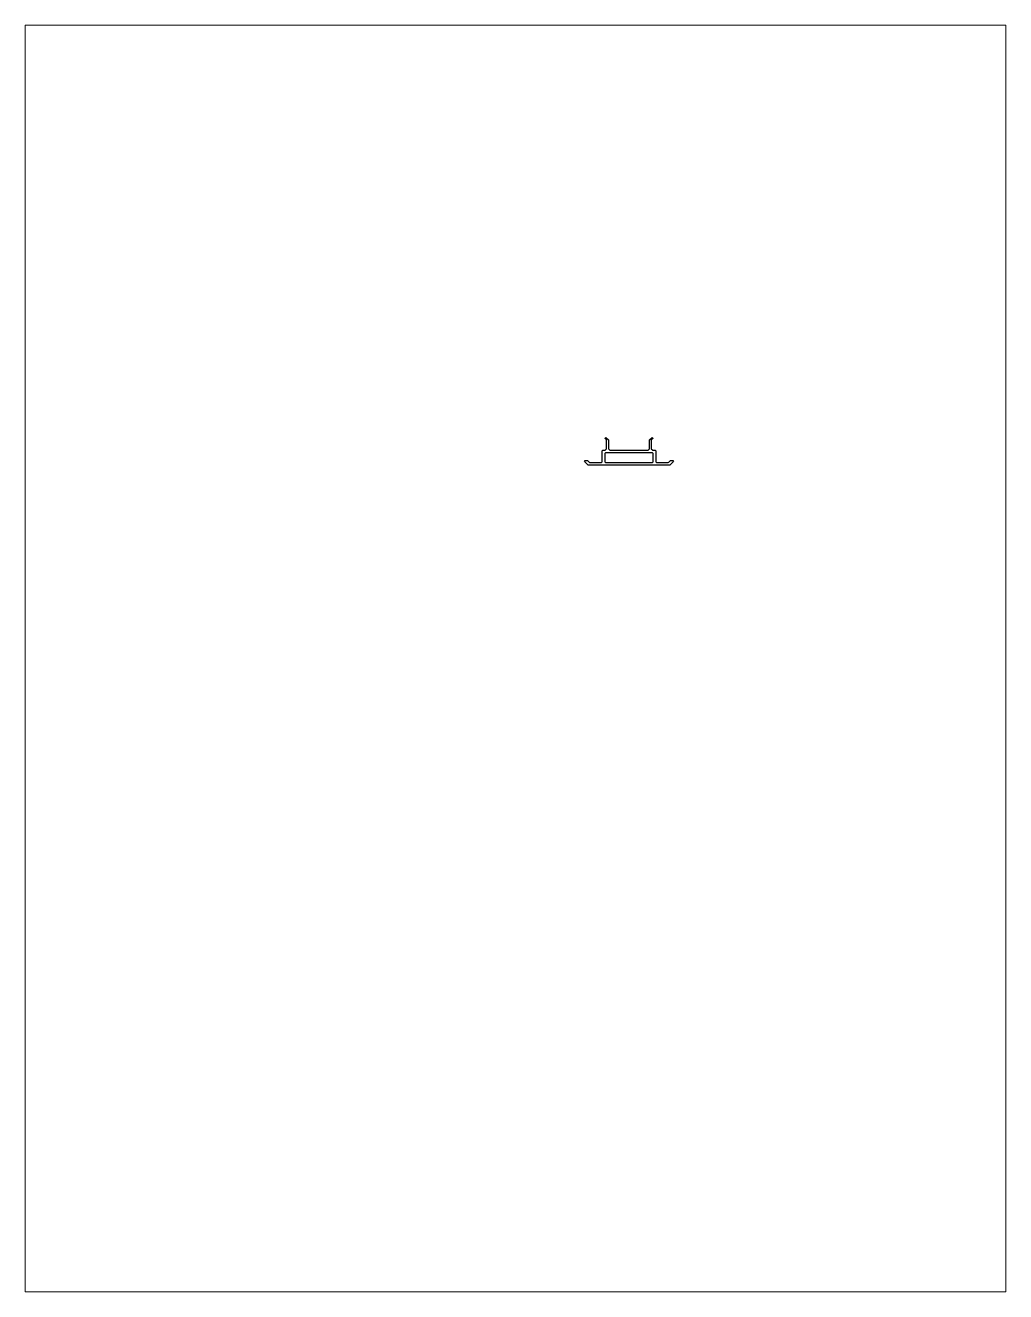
# Paper-space layout 'FULLSCALE-GIF-Landscape' of a CAD drawing. Header units: inches. Extents: x 155 to 1216, y -155 to 1216.
# The model-space entities are those that its viewports show. They can reach past a viewport. Long polylines and large blocks are cut down to what shows.
import ezdxf

# ---------------------------------------------------------------- set-up
doc = ezdxf.new("R2010")
doc.units = ezdxf.units.IN
doc.header["$LTSCALE"] = 3
doc.header["$MEASUREMENT"] = 0
doc.layers.add('20178 Deep Flush Cap', color=4, linetype='Continuous')
doc.layers.add('MODEL', color=5, linetype='Continuous')

msp = doc.modelspace()

# ---------------------------------------------------------------- linework, layer by layer
at = {"layer": '20178 Deep Flush Cap'}
for points in [[(61.678, 52.473), (61.668, 52.473), (61.62, 52.521), (61.62, 52.553), (61.668, 52.601), (61.678, 52.601), (61.853, 52.426), (61.853, 51.823), (61.949, 51.727), (64.555, 51.727), (64.65, 51.823), (64.65, 52.426), (64.825, 52.601), (64.836, 52.601), (64.883, 52.553), (64.883, 52.521), (64.836, 52.473), (64.825, 52.473), (64.778, 52.426), (64.778, 51.823), (64.873, 51.727), (65.032, 51.727), (65.08, 51.68), (65.08, 50.933), (65.127, 50.885), (65.938, 50.885), (65.972, 50.899), (66.087, 51.014), (66.121, 51.028), (66.255, 51.028), (66.289, 50.947), (66.067, 50.724), (66.033, 50.71), (60.471, 50.71), (60.437, 50.724), (60.215, 50.947), (60.248, 51.028), (60.383, 51.028), (60.417, 51.014), (60.532, 50.899), (60.566, 50.885), (61.377, 50.885), (61.424, 50.933), (61.424, 51.68), (61.472, 51.727), (61.631, 51.727), (61.726, 51.823), (61.726, 52.426)], [(61.647, 51.553), (61.599, 51.505), (61.599, 50.933), (61.647, 50.885), (64.857, 50.885), (64.905, 50.933), (64.905, 51.505), (64.857, 51.553)]]:
    msp.add_lwpolyline(points, close=True, dxfattribs=at)

psp = doc.layouts.new('FULLSCALE-GIF-Landscape')

# ---------------------------------------------------------------- viewports
at = {"layer": 'MODEL'}
psp.add_viewport(center=(685.228039, 530.629524), size=(1061.259048, 1370.456077), view_center_point=(55.5, 37.5), view_height=86.478548, dxfattribs=at)

doc.saveas('drawing.dxf')
